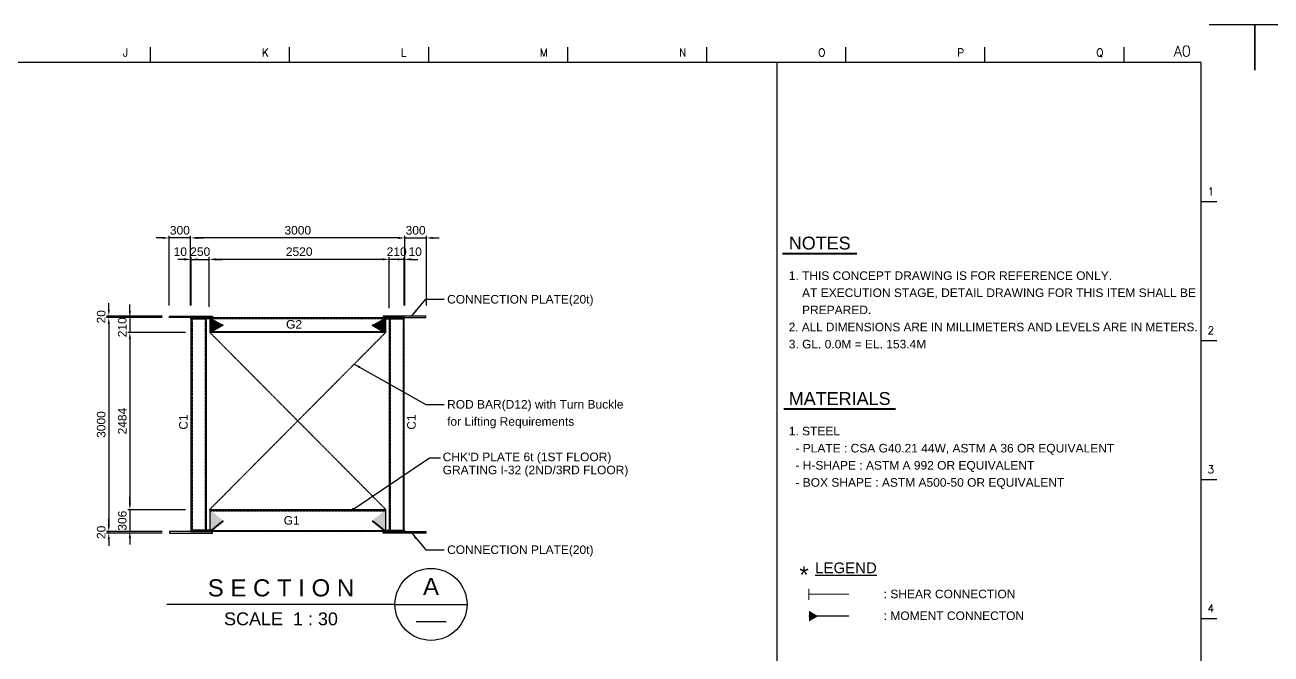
# Model space of a CAD drawing. Header units: millimetres. Extents: x 415966 to 487306, y -108951 to -17325.
# Drawn here: x 434422 to 451865, y -26140 to -17325 of the extents above; entities that cross this region are included whole.
import ezdxf
from ezdxf.enums import TextEntityAlignment as Align

# ---------------------------------------------------------------- set-up
doc = ezdxf.new("R2010")
doc.units = ezdxf.units.MM
doc.header["$LTSCALE"] = 2
for name, pattern in [('CENTER', [2, 1.25, -0.25, 0.25, -0.25]), ('CENTER2', [28.575, 19.05, -3.175, 3.175, -3.175]), ('HIDDEN', [0.375, 0.25, -0.125])]:
    doc.linetypes.add(name, pattern=pattern)
doc.layers.get('Defpoints').update_dxf_attribs({"color": 250})
for name, color, linetype in [('#20_GR', 3, 'Continuous'), ('C_BLOCK', 7, 'Continuous'), ('C_CEN', 1, 'CENTER'), ('C_COLUMN-01', 2, 'Continuous'), ('C_DIM', 7, 'Continuous'), ('C_GIRDER', 2, 'Continuous'), ('C_TEXT_01', 2, 'Continuous'), ('STEEL-BEAM', 4, 'Continuous'), ('TAN-TIT', 30, 'Continuous'), ('TITLE', 7, 'Continuous')]:
    doc.layers.add(name, color=color, linetype=linetype)
doc.layers.add('C_STEEL', color=2, linetype='Continuous', lineweight=30)
doc.layers.add('TEXT', color=3, linetype='Continuous', lineweight=0)
doc.styles.add('Arial', font='arial.ttf')
doc.styles.add('COM', font='COMPLEX', dxfattribs={"height": 5})
doc.dimstyles.new('일반도면_0020', dxfattribs={"dimtxt": 80, "dimasz": 60, "dimexe": 20, "dimexo": 100, "dimgap": 30, "dimtad": 1, "dimdec": 0, "dimzin": 0, "dimdsep": 46, "dimtxsty": 'Arial', "dimcen": -100, "dimclrd": 7, "dimclre": 7, "dimclrt": 2, "dimadec": 8, "dimazin": 0, "dimtfac": 1, "dimtdec": 0, "dimtix": 1, "dimtmove": 2, "dimatfit": 3, "dimfxl": 1, "dimtolj": 1, "dimtzin": 0, "dimarcsym": 0})
doc.dimstyles.new('일반도면_0030', dxfattribs={"dimtxt": 120, "dimasz": 90, "dimexe": 30, "dimexo": 150, "dimgap": 45, "dimtad": 1, "dimdec": 0, "dimzin": 0, "dimdsep": 46, "dimtxsty": 'Arial', "dimcen": -150, "dimclrd": 7, "dimclre": 7, "dimclrt": 2, "dimadec": 8, "dimazin": 0, "dimtfac": 1, "dimtdec": 0, "dimtix": 1, "dimtmove": 2, "dimatfit": 3, "dimfxl": 1, "dimtolj": 1, "dimtzin": 0, "dimarcsym": 0})

# ---------------------------------------------------------------- blocks, each defined once
blk = doc.blocks.new('BORDER')
at = {"layer": 'TAN-TIT', "linetype": 'Continuous'}
for p, q in [((424, 16820), (0, 16820)), ((0, 16820), (0, 16396)), ((23780, 16820), (23356, 16820)), ((23780, 16396), (23780, 16820)), ((23780, 16820), (23780, 16396))]:
    blk.add_line(p, q, dxfattribs=at)
at = {"layer": 'TAN-TIT'}
for p, q in [((13476, 16468), (13476, 16612)), ((14774, 16468), (14774, 16612)), ((16072, 16468), (16072, 16612)), ((17370, 16468), (17370, 16612)), ((18668, 16468), (18668, 16612)), ((19966, 16468), (19966, 16612)), ((21263, 16468), (21263, 16612)), ((22561, 16468), (22561, 16612)), ((23282, 16468), (498, 16468)), ((19324, 4632), (19324, 16468)), ((23282, 352), (23282, 16468)), ((23282, 15170), (23427, 15170)), ((23282, 13872), (23427, 13872)), ((23282, 12574), (23427, 12574)), ((23282, 11277), (23427, 11277))]:
    blk.add_line(p, q, dxfattribs=at)
at = {"layer": 'TAN-TIT', "style": 'COM'}
for s, height, p in [('J', 72.1, (13217, 16526)), ('K', 72.1, (14515, 16526)), ('L', 72.1, (15812, 16526)), ('M', 72.1, (17110, 16526)), ('N', 72.1, (18408, 16526)), ('O', 72.1, (19706, 16526)), ('P', 72.1, (21004, 16526)), ('Q', 72.1, (22302, 16526)), ('A0', 100, (23023, 16526)), ('1', 72.1, (23340, 15228)), ('2', 72.1, (23340, 13930)), ('3', 72.1, (23340, 12632)), ('4', 72.1, (23340, 11334))]:
    blk.add_text(s, height=height, dxfattribs=at).set_placement(p)
blk = doc.blocks.new('*D43')
at = {"layer": 'C_DIM', "color": 7, "lineweight": -2, "transparency": 16777216}
for p, q in [((436741, -21254), (436741, -20280)), ((439651, -20310), (436831, -20310)), ((439741, -21254), (439741, -20280))]:
    blk.add_line(p, q, dxfattribs=at)
at = {"layer": 'C_DIM', "color": 7, "transparency": 16777216}
for points in [[(436831, -20295), (436831, -20325), (436741, -20310)], [(439651, -20295), (439651, -20325), (439741, -20310)]]:
    blk.add_solid(points, dxfattribs=at)
at = {"layer": 'Defpoints', "color": 0, "transparency": 16777216}
for p in [(436741, -20310), (436741, -21404), (439741, -21404)]:
    blk.add_point(p, dxfattribs=at)
at = {"layer": 'C_DIM', "color": 2, "transparency": 16777216, "insert": (438241, -20203), "char_height": 120, "attachment_point": 5, "style": 'Arial'}
blk.add_mtext('\\A1;3000', dxfattribs=at)
blk = doc.blocks.new('*D79')
at = {"layer": 'C_DIM', "color": 7, "lineweight": -2, "transparency": 16777216}
for p, q in [((436351, -20310), (436261, -20310)), ((436441, -21254), (436441, -20280)), ((436741, -20310), (436441, -20310)), ((436741, -21254), (436741, -20280)), ((436831, -20310), (436921, -20310))]:
    blk.add_line(p, q, dxfattribs=at)
at = {"layer": 'C_DIM', "color": 7, "transparency": 16777216}
for points in [[(436351, -20295), (436351, -20325), (436441, -20310)], [(436831, -20295), (436831, -20325), (436741, -20310)]]:
    blk.add_solid(points, dxfattribs=at)
at = {"layer": 'Defpoints', "color": 0, "transparency": 16777216}
for p in [(436441, -20310), (436441, -21404), (436741, -21404)]:
    blk.add_point(p, dxfattribs=at)
at = {"layer": 'C_DIM', "color": 2, "transparency": 16777216, "insert": (436591, -20203), "char_height": 120, "attachment_point": 5, "style": 'Arial'}
blk.add_mtext('\\A1;300', dxfattribs=at)
blk = doc.blocks.new('*D80')
at = {"layer": 'C_DIM', "color": 7, "lineweight": -2, "transparency": 16777216}
for p, q in [((439651, -20310), (439561, -20310)), ((439741, -21254), (439741, -20280)), ((439741, -20310), (440041, -20310)), ((440041, -21254), (440041, -20280)), ((440131, -20310), (440221, -20310))]:
    blk.add_line(p, q, dxfattribs=at)
at = {"layer": 'C_DIM', "color": 7, "transparency": 16777216}
for points in [[(439651, -20295), (439651, -20325), (439741, -20310)], [(440131, -20295), (440131, -20325), (440041, -20310)]]:
    blk.add_solid(points, dxfattribs=at)
at = {"layer": 'Defpoints', "color": 0, "transparency": 16777216}
for p in [(440041, -20310), (439741, -21404), (440041, -21404)]:
    blk.add_point(p, dxfattribs=at)
at = {"layer": 'C_DIM', "color": 2, "transparency": 16777216, "insert": (439891, -20203), "char_height": 120, "attachment_point": 5, "style": 'Arial'}
blk.add_mtext('\\A1;300', dxfattribs=at)
blk = doc.blocks.new('*D81')
at = {"layer": 'C_DIM', "color": 7, "lineweight": -2, "transparency": 16777216}
for p, q in [((436741, -21254), (436741, -20580)), ((436751, -21254), (436751, -20580)), ((436651, -20610), (436561, -20610)), ((436741, -20610), (436751, -20610)), ((436841, -20610), (436931, -20610))]:
    blk.add_line(p, q, dxfattribs=at)
at = {"layer": 'C_DIM', "color": 7, "transparency": 16777216}
for points in [[(436651, -20595), (436651, -20625), (436741, -20610)], [(436841, -20595), (436841, -20625), (436751, -20610)]]:
    blk.add_solid(points, dxfattribs=at)
at = {"layer": 'Defpoints', "color": 0, "transparency": 16777216}
for p in [(436751, -20610), (436741, -21404), (436751, -21404)]:
    blk.add_point(p, dxfattribs=at)
at = {"layer": 'C_DIM', "color": 2, "transparency": 16777216, "insert": (436597, -20503), "char_height": 120, "attachment_point": 5, "style": 'Arial'}
blk.add_mtext('\\A1;10', dxfattribs=at)
blk = doc.blocks.new('*D82')
at = {"layer": 'C_DIM', "color": 7, "lineweight": -2, "transparency": 16777216}
for p, q in [((436751, -21254), (436751, -20580)), ((437001, -21274), (437001, -20580)), ((436661, -20610), (436571, -20610)), ((436751, -20610), (437001, -20610)), ((437091, -20610), (437181, -20610))]:
    blk.add_line(p, q, dxfattribs=at)
at = {"layer": 'C_DIM', "color": 7, "transparency": 16777216}
for points in [[(436661, -20595), (436661, -20625), (436751, -20610)], [(437091, -20595), (437091, -20625), (437001, -20610)]]:
    blk.add_solid(points, dxfattribs=at)
at = {"layer": 'Defpoints', "color": 0, "transparency": 16777216}
for p in [(437001, -20610), (436751, -21404), (437001, -21424)]:
    blk.add_point(p, dxfattribs=at)
at = {"layer": 'C_DIM', "color": 2, "transparency": 16777216, "insert": (436876, -20503), "char_height": 120, "attachment_point": 5, "style": 'Arial'}
blk.add_mtext('\\A1;250', dxfattribs=at)
blk = doc.blocks.new('*D83')
at = {"layer": 'C_DIM', "color": 7, "lineweight": -2, "transparency": 16777216}
for p, q in [((439731, -21254), (439731, -20580)), ((439741, -21254), (439741, -20580)), ((439641, -20610), (439551, -20610)), ((439741, -20610), (439731, -20610)), ((439831, -20610), (439921, -20610))]:
    blk.add_line(p, q, dxfattribs=at)
at = {"layer": 'C_DIM', "color": 7, "transparency": 16777216}
for points in [[(439641, -20595), (439641, -20625), (439731, -20610)], [(439831, -20595), (439831, -20625), (439741, -20610)]]:
    blk.add_solid(points, dxfattribs=at)
at = {"layer": 'Defpoints', "color": 0, "transparency": 16777216}
for p in [(439731, -20610), (439731, -21404), (439741, -21404)]:
    blk.add_point(p, dxfattribs=at)
at = {"layer": 'C_DIM', "color": 2, "transparency": 16777216, "insert": (439885, -20503), "char_height": 120, "attachment_point": 5, "style": 'Arial'}
blk.add_mtext('\\A1;10', dxfattribs=at)
blk = doc.blocks.new('*D84')
at = {"layer": 'C_DIM', "color": 7, "lineweight": -2, "transparency": 16777216}
for p, q in [((439521, -21294), (439521, -20580)), ((439731, -21254), (439731, -20580)), ((439431, -20610), (439341, -20610)), ((439731, -20610), (439521, -20610)), ((439821, -20610), (439911, -20610))]:
    blk.add_line(p, q, dxfattribs=at)
at = {"layer": 'C_DIM', "color": 7, "transparency": 16777216}
for points in [[(439431, -20595), (439431, -20625), (439521, -20610)], [(439821, -20595), (439821, -20625), (439731, -20610)]]:
    blk.add_solid(points, dxfattribs=at)
at = {"layer": 'Defpoints', "color": 0, "transparency": 16777216}
for p in [(439521, -20610), (439521, -21444), (439731, -21404)]:
    blk.add_point(p, dxfattribs=at)
at = {"layer": 'C_DIM', "color": 2, "transparency": 16777216, "insert": (439626, -20503), "char_height": 120, "attachment_point": 5, "style": 'Arial'}
blk.add_mtext('\\A1;210', dxfattribs=at)
blk = doc.blocks.new('*D85')
at = {"layer": 'C_DIM', "color": 7, "lineweight": -2, "transparency": 16777216}
for p, q in [((437001, -21274), (437001, -20580)), ((439521, -21294), (439521, -20580)), ((439431, -20610), (437091, -20610))]:
    blk.add_line(p, q, dxfattribs=at)
at = {"layer": 'C_DIM', "color": 7, "transparency": 16777216}
for points in [[(437091, -20595), (437091, -20625), (437001, -20610)], [(439431, -20595), (439431, -20625), (439521, -20610)]]:
    blk.add_solid(points, dxfattribs=at)
at = {"layer": 'Defpoints', "color": 0, "transparency": 16777216}
for p in [(437001, -20610), (437001, -21424), (439521, -21444)]:
    blk.add_point(p, dxfattribs=at)
at = {"layer": 'C_DIM', "color": 2, "transparency": 16777216, "insert": (438261, -20503), "char_height": 120, "attachment_point": 5, "style": 'Arial'}
blk.add_mtext('\\A1;2520', dxfattribs=at)
blk = doc.blocks.new('*D90')
at = {"layer": 'C_DIM', "color": 7, "lineweight": -2, "transparency": 16777216}
for p, q in [((436341, -21424), (435566, -21424)), ((435596, -21514), (435596, -24334)), ((436341, -24424), (435566, -24424))]:
    blk.add_line(p, q, dxfattribs=at)
at = {"layer": 'C_DIM', "color": 7, "transparency": 16777216}
for points in [[(435581, -21514), (435611, -21514), (435596, -21424)], [(435581, -24334), (435611, -24334), (435596, -24424)]]:
    blk.add_solid(points, dxfattribs=at)
at = {"layer": 'Defpoints', "color": 0, "transparency": 16777216}
for p in [(436491, -21424), (435596, -24424), (436491, -24424)]:
    blk.add_point(p, dxfattribs=at)
at = {"layer": 'C_DIM', "color": 2, "transparency": 16777216, "insert": (435490, -22924), "char_height": 120, "attachment_point": 5, "rotation": 90, "style": 'Arial'}
blk.add_mtext('\\A1;3000', dxfattribs=at)
blk = doc.blocks.new('*D91')
at = {"layer": 'C_DIM', "color": 7, "lineweight": -2, "transparency": 16777216}
for p, q in [((435596, -21314), (435596, -21224)), ((436341, -21404), (435566, -21404)), ((436341, -21424), (435566, -21424)), ((435596, -21404), (435596, -21424)), ((435596, -21514), (435596, -21604))]:
    blk.add_line(p, q, dxfattribs=at)
at = {"layer": 'C_DIM', "color": 7, "transparency": 16777216}
for points in [[(435581, -21314), (435611, -21314), (435596, -21404)], [(435581, -21514), (435611, -21514), (435596, -21424)]]:
    blk.add_solid(points, dxfattribs=at)
at = {"layer": 'Defpoints', "color": 0, "transparency": 16777216}
for p in [(435596, -21424), (436491, -21404), (436491, -21424)]:
    blk.add_point(p, dxfattribs=at)
at = {"layer": 'C_DIM', "color": 2, "transparency": 16777216, "insert": (435490, -21414), "char_height": 120, "attachment_point": 5, "rotation": 90, "style": 'Arial'}
blk.add_mtext('\\A1;20', dxfattribs=at)
blk = doc.blocks.new('*D89')
at = {"layer": 'C_DIM', "color": 7, "lineweight": -2, "transparency": 16777216}
for p, q in [((435596, -24334), (435596, -24244)), ((436341, -24424), (435566, -24424)), ((436341, -24444), (435566, -24444)), ((435596, -24444), (435596, -24424)), ((435596, -24534), (435596, -24624))]:
    blk.add_line(p, q, dxfattribs=at)
at = {"layer": 'C_DIM', "color": 7, "transparency": 16777216}
for points in [[(435581, -24334), (435611, -24334), (435596, -24424)], [(435581, -24534), (435611, -24534), (435596, -24444)]]:
    blk.add_solid(points, dxfattribs=at)
at = {"layer": 'Defpoints', "color": 0, "transparency": 16777216}
for p in [(435596, -24424), (436491, -24424), (436491, -24444)]:
    blk.add_point(p, dxfattribs=at)
at = {"layer": 'C_DIM', "color": 2, "transparency": 16777216, "insert": (435490, -24434), "char_height": 120, "attachment_point": 5, "rotation": 90, "style": 'Arial'}
blk.add_mtext('\\A1;20', dxfattribs=at)
blk = doc.blocks.new('*D86')
at = {"layer": 'C_DIM', "color": 7, "lineweight": -2, "transparency": 16777216}
for p, q in [((435891, -21334), (435891, -21244)), ((436341, -21424), (435861, -21424)), ((435891, -21424), (435891, -21634)), ((436672, -21634), (435861, -21634)), ((435891, -21724), (435891, -21814))]:
    blk.add_line(p, q, dxfattribs=at)
at = {"layer": 'C_DIM', "color": 7, "transparency": 16777216}
for points in [[(435876, -21334), (435906, -21334), (435891, -21424)], [(435876, -21724), (435906, -21724), (435891, -21634)]]:
    blk.add_solid(points, dxfattribs=at)
at = {"layer": 'Defpoints', "color": 0, "transparency": 16777216}
for p in [(436491, -21424), (435891, -21634), (436822, -21634)]:
    blk.add_point(p, dxfattribs=at)
at = {"layer": 'C_DIM', "color": 2, "transparency": 16777216, "insert": (435785, -21561), "char_height": 120, "attachment_point": 5, "rotation": 90, "style": 'Arial'}
blk.add_mtext('\\A1;210', dxfattribs=at)
blk = doc.blocks.new('*D87')
at = {"layer": 'C_DIM', "color": 7, "lineweight": -2, "transparency": 16777216}
for p, q in [((436672, -21634), (435861, -21634)), ((435891, -21724), (435891, -24028)), ((436672, -24118), (435861, -24118))]:
    blk.add_line(p, q, dxfattribs=at)
at = {"layer": 'C_DIM', "color": 7, "transparency": 16777216}
for points in [[(435876, -21724), (435906, -21724), (435891, -21634)], [(435876, -24028), (435906, -24028), (435891, -24118)]]:
    blk.add_solid(points, dxfattribs=at)
at = {"layer": 'Defpoints', "color": 0, "transparency": 16777216}
for p in [(436822, -21634), (435891, -24118), (436822, -24118)]:
    blk.add_point(p, dxfattribs=at)
at = {"layer": 'C_DIM', "color": 2, "transparency": 16777216, "insert": (435785, -22876), "char_height": 120, "attachment_point": 5, "rotation": 90, "style": 'Arial'}
blk.add_mtext('\\A1;2484', dxfattribs=at)
blk = doc.blocks.new('*D88')
at = {"layer": 'C_DIM', "color": 7, "lineweight": -2, "transparency": 16777216}
for p, q in [((435891, -24028), (435891, -23938)), ((436672, -24118), (435861, -24118)), ((435891, -24118), (435891, -24424)), ((436341, -24424), (435861, -24424)), ((435891, -24514), (435891, -24604))]:
    blk.add_line(p, q, dxfattribs=at)
at = {"layer": 'C_DIM', "color": 7, "transparency": 16777216}
for points in [[(435876, -24028), (435906, -24028), (435891, -24118)], [(435876, -24514), (435906, -24514), (435891, -24424)]]:
    blk.add_solid(points, dxfattribs=at)
at = {"layer": 'Defpoints', "color": 0, "transparency": 16777216}
for p in [(436822, -24118), (435891, -24424), (436491, -24424)]:
    blk.add_point(p, dxfattribs=at)
at = {"layer": 'C_DIM', "color": 2, "transparency": 16777216, "insert": (435785, -24271), "char_height": 120, "attachment_point": 5, "rotation": 90, "style": 'Arial'}
blk.add_mtext('\\A1;306', dxfattribs=at)

msp = doc.modelspace()

# ---------------------------------------------------------------- linework, layer by layer
at = {"layer": '#20_GR', "color": 1}
for p, q in [((439014.1, -24113), (440084.6, -23388.4)), ((440084.6, -23388.4), (440237, -23388.4))]:
    msp.add_line(p, q, dxfattribs=at)
at = {"color": 4, "const_width": 15}
msp.add_lwpolyline([(439006.6, -24108, 1), (439021.6, -24108, 1)], format="xyb", close=True, dxfattribs=at)
at = {"color": 0, "linetype": 'ByBlock'}
msp.add_solid([(445396.5, -25683.4), (445526.5, -25608.4), (445396.5, -25533.3)], dxfattribs=at)
at = {"layer": 'C_BLOCK', "color": 1, "linetype": 'Continuous', "lineweight": 40}
for p, q in [((445027, -20525.6), (446067.5, -20525.6)), ((445046.7, -22703.3), (446606.7, -22703.3))]:
    msp.add_line(p, q, dxfattribs=at)
at = {"layer": 'C_CEN'}
for p, q in [((437011, -24112), (439471, -24112)), ((437011, -24118), (439471, -24118))]:
    msp.add_line(p, q, dxfattribs=at)
at = {"layer": 'C_COLUMN-01'}
for points in [[(436961, -24404), (436751, -24404), (436751, -21444), (436961, -21444)], [(439521, -24404), (439731, -24404), (439731, -21444), (439521, -21444)]]:
    msp.add_lwpolyline(points, close=True, dxfattribs=at)
at = {"layer": 'C_GIRDER', "linetype": 'HIDDEN'}
for p, q in [((436765.2, -21444), (436765.2, -24404)), ((436946.8, -21444), (436946.8, -24404)), ((439535.2, -21444), (439535.2, -24404)), ((439716.8, -21444), (439716.8, -24404)), ((437011, -24132.6), (439471, -24132.6)), ((437046, -24409.4), (439436, -24409.4))]:
    msp.add_line(p, q, dxfattribs=at)
at = {"layer": 'C_GIRDER', "color": 2}
for p, q in [((437011, -21424), (437011, -21634)), ((439471, -21424), (439471, -21634))]:
    msp.add_line(p, q, dxfattribs=at)
at = {"layer": 'C_GIRDER', "color": 2, "linetype": 'HIDDEN'}
for p, q in [((437046, -21438.2), (439436, -21438.2)), ((437011, -21619.8), (439471, -21619.8))]:
    msp.add_line(p, q, dxfattribs=at)
at = {"layer": 'C_GIRDER', "linetype": 'CENTER2', "ltscale": 0.2}
for p, q in [((437011, -24112), (439471, -21634)), ((439471, -24112), (437011, -21634))]:
    msp.add_line(p, q, dxfattribs=at)
at = {"layer": 'C_GIRDER'}
for p, q in [((437011, -24112), (437011, -24424)), ((439471, -24112), (439471, -24424))]:
    msp.add_line(p, q, dxfattribs=at)
for points in [[(436446, -21404), (437046, -21404), (437046, -21424), (436446, -21424)], [(436746, -21424), (437046, -21424), (437046, -21444), (436746, -21444)], [(440036, -21404), (439436, -21404), (439436, -21424), (440036, -21424)], [(439736, -21424), (439436, -21424), (439436, -21444), (439736, -21444)], [(436746, -24424), (437046, -24424), (437046, -24404), (436746, -24404)], [(439736, -24424), (439436, -24424), (439436, -24404), (439736, -24404)], [(436446, -24444), (437046, -24444), (437046, -24424), (436446, -24424)], [(440036, -24444), (439436, -24444), (439436, -24424), (440036, -24424)]]:
    msp.add_lwpolyline(points, close=True, dxfattribs=at)
at = {"layer": 'C_GIRDER', "color": 2}
for points in [[(437011, -21424), (439471, -21424)], [(439471, -21634), (437011, -21634)]]:
    msp.add_lwpolyline(points, dxfattribs=at)
at = {"layer": 'C_GIRDER'}
for points in [[(437011, -24118), (439471, -24118)], [(439471, -24424), (437011, -24424)]]:
    msp.add_lwpolyline(points, dxfattribs=at)
at = {"layer": 'C_STEEL', "color": 6, "lineweight": 40}
for p, q in [((437198.5, -21529), (437011, -21634)), ((439283.5, -21529), (439471, -21634)), ((437198.5, -24271), (437011, -24424)), ((439283.5, -24271), (439471, -24424))]:
    msp.add_line(p, q, dxfattribs=at)
for points in [[(437011, -21424), (437011, -21634), (437198.5, -21529)], [(439471, -21424), (439471, -21634), (439283.5, -21529)], [(437011, -24118), (437011, -24424), (437198.5, -24271)], [(439471, -24118), (439471, -24424), (439283.5, -24271)]]:
    msp.add_solid(points, dxfattribs=at)
at = {"layer": 'STEEL-BEAM'}
msp.add_line((445953.8, -25608.4), (445396.5, -25608.4), dxfattribs=at)
at = {"layer": 'TEXT', "color": 4}
for p, q in [((445396.5, -25377.7), (445396.5, -25227.7)), ((445396.5, -25302.7), (445953.8, -25302.7))]:
    msp.add_line(p, q, dxfattribs=at)
at = {"layer": 'TITLE', "color": 1, "linetype": 'Continuous'}
msp.add_line((439602.2, -25444), (436410.2, -25444), dxfattribs=at)
msp.add_lwpolyline([(439602.2, -25444), (440610.2, -25444)], dxfattribs=at)
at = {"layer": 'TITLE', "color": 2, "linetype": 'Continuous'}
msp.add_lwpolyline([(439899.7, -25683.5), (440318.6, -25683.5)], dxfattribs=at)
at = {"layer": 'TITLE', "color": 1, "linetype": 'Continuous'}
msp.add_circle((440106.2, -25444), 504, dxfattribs=at)

# ---------------------------------------------------------------- block references
at = {"xscale": 1.5, "yscale": 1.5, "zscale": 1.5}
for p in [(415965.9, -42555.1), (451635.9, -42555.1)]:
    msp.add_blockref('BORDER', p, dxfattribs=at)

# ---------------------------------------------------------------- texts
at = {"layer": 'C_BLOCK', "color": 3, "ltscale": 10, "style": 'Arial'}
for s, p in [('NOTES', (445547.2, -20525.6)), ('MATERIALS', (445826.7, -22703.3))]:
    msp.add_text(s, height=180, dxfattribs=at).set_placement(p, align=Align.BOTTOM_CENTER)
at = {"layer": 'C_TEXT_01', "style": 'Arial'}
for s, p in [('1. THIS CONCEPT DRAWING IS FOR REFERENCE ONLY.', (445114.1, -20837.6)), ('    AT EXECUTION STAGE, DETAIL DRAWING FOR THIS ITEM SHALL BE', (445114.1, -21077.6)), ('    PREPARED.', (445114.1, -21317.6)), ('3. GL. 0.0M = EL. 153.4M', (445114.1, -21797.6)), ('1. STEEL', (445114.1, -23015.3)), ('  - PLATE : CSA G40.21 44W, ASTM A 36 OR EQUIVALENT', (445114.1, -23255.3)), ('  - H-SHAPE : ASTM A 992 OR EQUIVALENT', (445114.1, -23495.3)), ('  - BOX SHAPE : ASTM A500-50 OR EQUIVALENT', (445114.1, -23735.3))]:
    msp.add_text(s, height=120, dxfattribs=at).set_placement(p, align=Align.MIDDLE_LEFT)
for s, height, p in [('CONNECTION PLATE(20t)', 120, (440331.9, -21228.9)), ('ROD BAR(D12) with Turn Buckle', 120, (440331.9, -22701)), ('for Lifting Requirements', 120, (440331.9, -22941)), ("CHK'D PLATE 6t (1ST FLOOR)", 120, (440270.2, -23437.2)), ('GRATING I-32 (2ND/3RD FLOOR)', 120, (440270.2, -23620.1)), ('CONNECTION PLATE(20t)', 120, (440331.9, -24737.5)), ('*', 240, (445262.3, -25148.8)), ('%%ULEGEND', 150, (445484.1, -25006.6)), (': SHEAR CONNECTION', 120, (446443.3, -25357.7)), (': MOMENT CONNECTON', 120, (446443.3, -25663.2))]:
    msp.add_text(s, height=height, dxfattribs=at).set_placement(p)
for s, p in [('G2', (438077.8, -21580.1)), ('G1', (438044.7, -24326.6))]:
    msp.add_text(s, height=120, rotation=360, dxfattribs=at).set_placement(p)
at = {"layer": 'C_TEXT_01', "style": 'Arial', "width": 0.98}
msp.add_text('2. ALL DIMENSIONS ARE IN MILLIMETERS AND LEVELS ARE IN METERS.', height=120, dxfattribs=at).set_placement((445114.1, -21557.6), align=Align.MIDDLE_LEFT)
at = {"layer": 'C_TEXT_01', "style": 'Arial'}
for p in [(436640.2, -22889), (439832.3, -22889)]:
    msp.add_text('C1', height=120, rotation=90, dxfattribs=at).set_placement(p, align=Align.MIDDLE_CENTER)
at = {"layer": 'TITLE', "color": 3, "ltscale": 10, "style": 'Arial'}
msp.add_text('S E C T I O N', height=240, dxfattribs=at).set_placement((438006.2, -25332), align=Align.CENTER)
at = {"layer": 'TITLE', "color": 2, "ltscale": 10, "style": 'Arial'}
msp.add_text('A', height=240, dxfattribs=at).set_placement((440106.2, -25192), align=Align.MIDDLE)
at = {"layer": 'TITLE', "color": 2, "linetype": 'Continuous', "style": 'Arial'}
msp.add_text('SCALE  1 : 30', height=180, dxfattribs=at).set_placement((438006.3, -25556), align=Align.TOP_CENTER)

# ---------------------------------------------------------------- dimensions: what is measured, and where the dimension line sits
at = {"layer": 'C_DIM'}
for base, p1, p2, picture, middle in [((436441, -20309.6), (436741, -21404), (436441, -21404), '*D79', (436591, -20203.3)), ((437001, -20609.6), (436751, -21404), (437001, -21424), '*D82', (436876, -20503.3)), ((437001, -20609.6), (439521, -21444), (437001, -21424), '*D85', (438261, -20503.3))]:
    dim = msp.add_linear_dim(base=base, p1=p1, p2=p2, dimstyle='일반도면_0030', dxfattribs=at)
    dim.commit()
    dim.dimension.update_dxf_attribs({"geometry": picture, "text_midpoint": middle})
for p1, p2, distance, picture, middle in [((439741, -21404), (436741, -21404), -1094.4, '*D43', (438241, -20203.3)), ((436491, -21404), (436491, -21424), -894.6, '*D91', (435490.1, -21414)), ((436491, -21424), (436491, -24424), -894.6, '*D90', (435490.1, -22924)), ((436491, -24444), (436491, -24424), 894.6, '*D89', (435490.1, -24434))]:
    dim = msp.add_aligned_dim(p1=p1, p2=p2, distance=distance, dimstyle='일반도면_0030', dxfattribs=at)
    dim.commit()
    dim.dimension.update_dxf_attribs({"geometry": picture, "text_midpoint": middle})
for base, p1, p2, angle, picture, middle in [((440041, -20309.6), (439741, -21404), (440041, -21404), 180, '*D80', (439891, -20203.3)), ((439521, -20609.6), (439731, -21404), (439521, -21444), 180, '*D84', (439626, -20503.3)), ((435891, -24118), (436821.5, -21634), (436821.5, -24118), 90, '*D87', (435784.7, -22876)), ((435891, -24424), (436821.5, -24118), (436491, -24424), 90, '*D88', (435784.7, -24271))]:
    dim = msp.add_linear_dim(base=base, p1=p1, p2=p2, angle=angle, dimstyle='일반도면_0030', dxfattribs=at)
    dim.commit()
    dim.dimension.update_dxf_attribs({"geometry": picture, "text_midpoint": middle})
dim = msp.add_linear_dim(base=(436751, -20609.6), p1=(436741, -21404), p2=(436751, -21404), dimstyle='일반도면_0030', dxfattribs=at)
dim.commit()
dim.dimension.update_dxf_attribs({"geometry": '*D81', "text_midpoint": (436597.1, -20503.3), "dimtype": 160})
for base, p1, p2, angle, picture, middle in [((439731, -20609.6), (439741, -21404), (439731, -21404), 180, '*D83', (439884.9, -20503.3)), ((435891, -21634), (436491, -21424), (436821.5, -21634), 90, '*D86', (435784.7, -21561.5))]:
    dim = msp.add_linear_dim(base=base, p1=p1, p2=p2, angle=angle, dimstyle='일반도면_0030', dxfattribs=at)
    dim.commit()
    dim.dimension.update_dxf_attribs({"geometry": picture, "text_midpoint": middle, "dimtype": 160})

# ---------------------------------------------------------------- leaders
for points in [[(439838, -21399.8), (440032.9, -21166.5), (440288.2, -21166.5)], [(439030.5, -22077.7), (440032.9, -22644.9), (440288.2, -22644.9)], [(439838, -24448.2), (440032.9, -24681.5), (440288.2, -24681.5)]]:
    msp.add_leader(points, dimstyle='일반도면_0020', override={"dimasz": 90}, dxfattribs=at)

doc.saveas('drawing.dxf')
